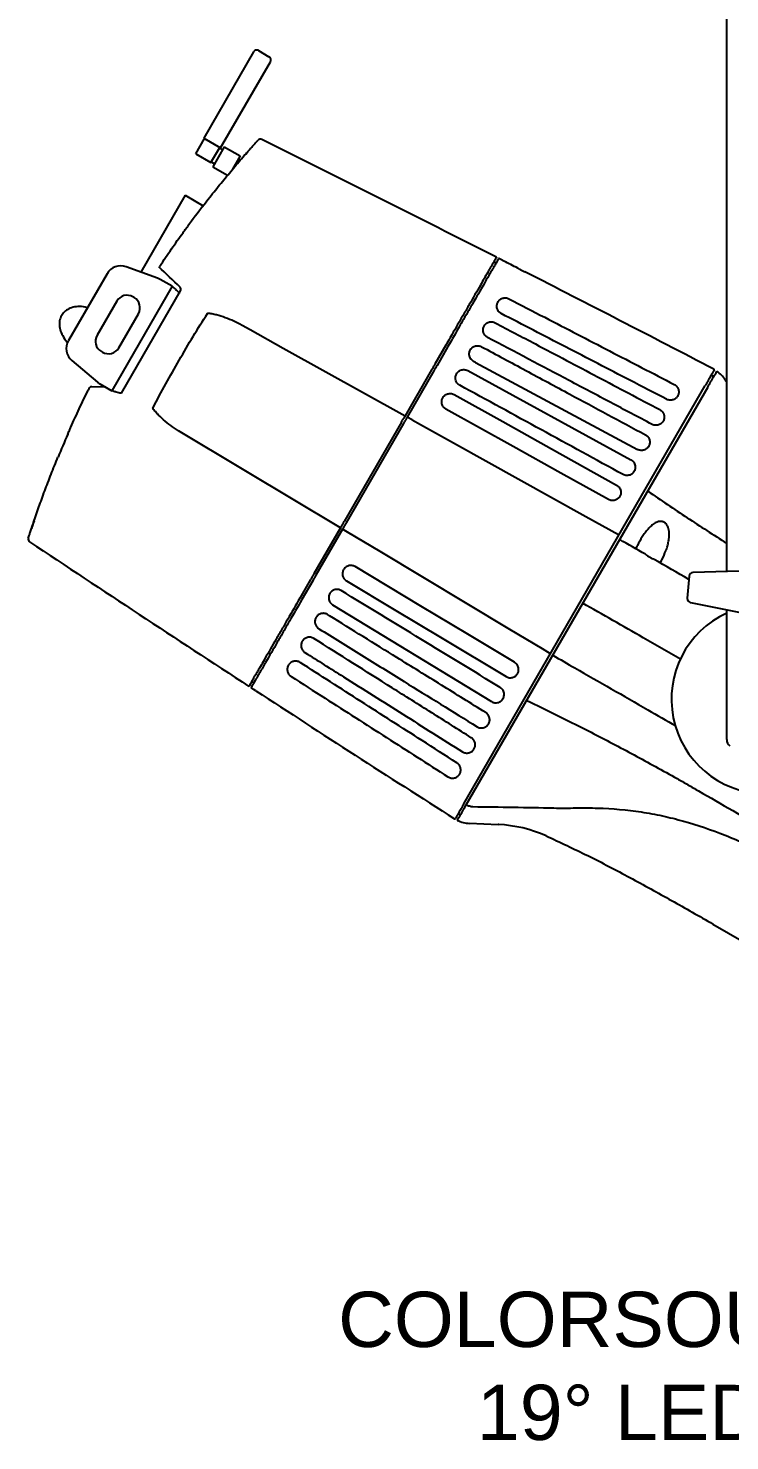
# Model space of a CAD drawing. Extents: x 5 to 346, y -5 to 215.
# Drawn here: x 196.05 to 207.17, y 159.48 to 181.85 of the extents above; entities that cross this region are included whole.
import ezdxf
from ezdxf.enums import TextEntityAlignment as Align

# ---------------------------------------------------------------- set-up
doc = ezdxf.new("R2010")
doc.units = 0
doc.header["$LTSCALE"] = 0.5
doc.header["$MEASUREMENT"] = 0
doc.layers.add('OBJECT', color=7, linetype='CONTINUOUS')
doc.layers.add('RISER', color=7, linetype='CONTINUOUS')
doc.styles.add('ARIAL', font='arial.ttf')

# ---------------------------------------------------------------- blocks, each defined once
blk = doc.blocks.new('ColorSource spot VXT-19')
at = {"layer": 'RISER'}
for p, q in [((-0.799, -18.718), (-0.799, -4.55)), ((-8.3, -10.489), (-9.088, -11.852)), ((-8.22, -10.467), (-8.053, -10.563)), ((-8.819, -12.008), (-8.031, -10.644)), ((-9.088, -11.852), (-8.819, -12.008)), ((-9.21, -12.1), (-9.073, -11.861)), ((-8.972, -12.238), (-8.834, -11.999)), ((-8.761, -11.99), (-8.943, -12.305)), ((-8.788, -12.037), (-8.839, -12.008)), ((-8.761, -11.99), (-8.508, -12.136)), ((-9.21, -12.1), (-8.972, -12.238)), ((-8.967, -12.229), (-8.916, -12.259)), ((-8.508, -12.136), (-8.629, -12.346)), ((-8.505, -12.2), (-8.535, -12.183)), ((-8.943, -12.305), (-8.709, -12.44)), ((-9.382, -12.758), (-10.085, -13.975)), ((-9.382, -12.758), (-9.096, -12.923)), ((-4.475, -13.827), (-4.458, -13.837)), ((-10.619, -14), (-11.231, -15.06)), ((-9.819, -14.071), (-10.317, -13.89)), ((-9.588, -14.2), (-9.78, -14.09)), ((-9.588, -14.2), (-10.542, -15.853)), ((-10.388, -15.89), (-9.453, -14.27)), ((-10.466, -14.435), (-10.778, -14.975)), ((-10.191, -14.377), (-10.209, -14.366)), ((-9.558, -14.452), (-9.558, -14.452)), ((-9.558, -14.452), (-9.558, -14.452)), ((-10.434, -15.174), (-10.122, -14.634)), ((-5.252, -15.134), (-5.424, -15.432)), ((-5.218, -15.154), (-5.39, -15.452)), ((-11.176, -15.377), (-10.77, -15.718)), ((-10.709, -15.232), (-10.691, -15.243)), ((-4.78, -15.404), (-4.809, -15.388)), ((-4.78, -15.404), (-2.211, -16.783)), ((-5.475, -15.521), (-5.897, -16.251)), ((-5.441, -15.54), (-5.862, -16.27)), ((-4.903, -15.535), (-2.316, -16.949)), ((-1.044, -15.605), (-1.003, -15.629)), ((-10.639, -15.797), (-10.863, -15.789)), ((-10.734, -15.743), (-10.542, -15.853)), ((-10.309, -15.753), (-10.309, -15.753)), ((-4.957, -22.384), (-1.14, -15.772)), ((-4.926, -22.411), (-1.095, -15.789)), ((-0.822, -15.681), (-0.799, -15.718)), ((-5.923, -16.297), (-5.926, -16.301)), ((-5.889, -16.316), (-5.891, -16.321)), ((-5.783, -16.314), (-5.862, -16.27)), ((-5.955, -16.351), (-6.863, -17.925)), ((-5.92, -16.37), (-6.829, -17.945)), ((-2.316, -16.949), (-2.317, -16.952)), ((-11.819, -18.042), (-11.815, -18.032)), ((-11.776, -17.915), (-11.784, -17.94)), ((-6.921, -18.025), (-7.342, -18.755)), ((-6.887, -18.045), (-7.308, -18.775)), ((-6.892, -17.974), (-6.895, -17.979)), ((-6.81, -18.092), (-6.887, -18.045)), ((-6.858, -17.994), (-6.86, -17.999)), ((-6.86, -17.999), (-6.86, -17.999)), ((-0.137, -18.7), (-1.333, -18.733)), ((-7.394, -18.843), (-7.566, -19.141)), ((-7.36, -18.863), (-7.532, -19.161)), ((-1.394, -18.79), (-1.424, -19.139)), ((-1.376, -19.206), (-1.375, -19.206)), ((-1.374, -19.207), (-0.202, -19.444)), ((-1.374, -19.207), (-1.374, -19.207)), ((-7.096, -19.416), (-7.125, -19.398)), ((-7.044, -19.244), (-4.526, -20.777)), ((-0.799, -21.378), (-0.799, -19.323)), ((-7.825, -19.6), (-7.823, -19.596)), ((-8.309, -20.468), (-8.292, -20.478)), ((-5.054, -22.551), (-5.019, -22.571)), ((-4.877, -22.704), (-4.42, -22.724)), ((-1.017, -24.299), (2.39, -26.266))]:
    blk.add_line(p, q, dxfattribs=at)
at = {"layer": 'RISER', "flags": 128}
for points in [[(-4.331, -13.799), (-4.377, -13.776), (-4.412, -13.758)], [(-8.48, -14.813), (-8.349, -14.886), (-7.826, -15.177), (-5.897, -16.251)], [(-5.12, -15.914), (-4.349, -16.343), (-3.577, -16.772), (-2.544, -17.347)], [(-5.783, -16.314), (-5.652, -16.387), (-5.128, -16.678), (-3.033, -17.844), (-2.515, -18.132)], [(-2.672, -17.577), (-3.429, -17.157), (-4.185, -16.736), (-5.248, -16.144)], [(-6.921, -18.025), (-7.05, -17.948), (-7.564, -17.64), (-9.458, -16.506)], [(-3.592, -20.018), (-3.72, -19.941), (-4.235, -19.633), (-6.292, -18.402), (-6.81, -18.092)], [(-4.16, -20.154), (-4.903, -19.709), (-5.645, -19.265), (-6.689, -18.639)], [(-6.825, -18.866), (-6.067, -19.319), (-5.309, -19.773), (-4.295, -20.38)], [(-8.261, -20.606), (-8.304, -20.578), (-8.337, -20.557)]]:
    blk.add_lwpolyline(points, dxfattribs=at)
at = {"layer": 'RISER'}
for centre, radius, start, end in [((-8.249, -10.518), 0.0591, 60, 150), ((-8.082, -10.614), 0.0591, 330, 60), ((-8.19, -11.919), 0.05, 63.6675, 137.8287), ((-183.338, -365.799), 394.901, 63.06361, 63.66753), ((4.565, -23.473), 17.26, 142.3694, 143.6708), ((-4.464, -13.81), 0.02, 150, 239), ((-183.338, -365.799), 394.901, 63.00866, 63.04472), ((-10.403, -14.125), 0.25, 70, 150), ((-9.905, -14.306), 0.25, 60, 70), ((-199.902, -398.144), 431.24, 62.53367, 62.98106), ((-10.303, -14.529), 0.188, 60, 150), ((-10.285, -14.54), 0.188, 330, 60), ((-10.615, -15.069), 0.188, 150, 240), ((-11.015, -15.185), 0.25, 150, 230), ((-10.597, -15.08), 0.188, 240, 330), ((-1.007, -15.521), 0.01, 330, 62.5015), ((-1.244, -15.95), 0.5, 32.5, 54.4802), ((4.565, -23.473), 17.26, 153.6324, 153.7604), ((-10.865, -15.831), 0.042, 87.8452, 146.3996), ((-10.609, -15.526), 0.25, 230, 240), ((4.565, -23.473), 17.26, 156.3292, 157.6306), ((-11.819, -18.204), 0.05, 162.1713, 236.3325), ((207.076, 310.418), 394.901, 236.33247, 236.93639), ((-0.174, -20.738), 1.5, 114.6243, 61.2034), ((-8.319, -20.486), 0.02, 61, 150), ((207.076, 310.418), 394.901, 236.95528, 237.49848), ((-0.674, -21.378), 0.125, 180, 232.0201), ((-5.108, -22.624), 0.01, 237.4985, 330), ((-4.855, -22.205), 0.5, 244.7476, 267.5), ((-4.511, -24.822), 2.1, 66.0805, 87.5)]:
    blk.add_arc(centre, radius, start, end, dxfattribs=at)
for centre, major_axis, ratio, start_param, end_param in [((-8.313, -16.687), (9.444, -9.256), 0.074162, 1.765044, 1.801071), ((-1.332, -18.795), (-0.0117, 0.0618), 0.988785, 6.131077, 7.583017), ((-1.333, -18.733), (0.00755, 0.00021), 0.069473, 1.562842, 1.768966), ((-1.362, -19.145), (0.0222, 0.0589), 0.988785, 1.841761, 3.2937), ((-1.374, -19.206), (0.0074, -0.0015), 0.069473, 4.51422, 4.720343)]:
    blk.add_ellipse(centre, major_axis=major_axis, ratio=ratio, start_param=start_param, end_param=end_param, dxfattribs=at)
for points, knots in [([(-8.401, -12.081), (-8.393, -12.071), (-8.385, -12.062), (-8.37, -12.045), (-8.364, -12.038), (-8.352, -12.025), (-8.348, -12.02), (-8.341, -12.012), (-8.338, -12.009), (-8.337, -12.007)], [0, 0, 0, 0, 0.25, 0.25, 0.5, 0.5, 0.75, 0.75, 1, 1, 1, 1]), ([(-8.348, -12.02), (-8.343, -12.015), (-8.333, -12.003), (-8.331, -12.002), (-8.331, -12.001)], [0, 0, 0, 0, 0.440244, 1, 1, 1, 1]), ([(-8.337, -12.007), (-8.321, -11.989), (-8.306, -11.973), (-8.279, -11.943), (-8.268, -11.93), (-8.239, -11.898), (-8.227, -11.886), (-8.227, -11.886)], [0, 0, 0, 0, 0.25, 0.25, 0.5, 0.5, 1, 1, 1, 1]), ([(-9.105, -12.935), (-9.044, -12.856), (-8.984, -12.779), (-8.894, -12.667), (-8.864, -12.63), (-8.805, -12.556), (-8.775, -12.52), (-8.687, -12.414), (-8.629, -12.345), (-8.515, -12.211), (-8.458, -12.145), (-8.401, -12.081)], [0, 0, 0, 0, 0.25, 0.25, 0.375, 0.375, 0.5, 0.5, 0.75, 0.75, 1, 1, 1, 1]), ([(-8.437, -12.121), (-8.433, -12.117), (-8.425, -12.108), (-8.414, -12.095), (-8.407, -12.087), (-8.403, -12.082)], [0, 0, 0, 0, 0.296101, 0.592417, 1, 1, 1, 1]), ([(-9.785, -13.882), (-9.722, -13.787), (-9.659, -13.696), (-9.536, -13.519), (-9.475, -13.433), (-9.415, -13.351)], [0, 0, 0, 0, 0.5, 0.5, 1, 1, 1, 1]), ([(-9.415, -13.351), (-9.404, -13.335), (-9.392, -13.319), (-9.367, -13.284), (-9.354, -13.266), (-9.34, -13.248)], [0, 0, 0, 0, 0.5, 0.5, 1, 1, 1, 1]), ([(-4.448, -13.74), (-4.448, -13.74), (-4.45, -13.744), (-4.458, -13.758), (-4.463, -13.768), (-4.486, -13.806), (-4.506, -13.842), (-4.531, -13.885)], [0, 0, 0, 0, 0.25, 0.25, 0.5, 0.5, 1, 1, 1, 1]), ([(-4.412, -13.758), (-4.412, -13.758), (-4.421, -13.773), (-4.443, -13.812), (-4.452, -13.827), (-4.472, -13.862), (-4.483, -13.882), (-4.496, -13.903)], [0, 0, 0, 0, 0.5, 0.5, 0.75, 0.75, 1, 1, 1, 1]), ([(-4.587, -13.982), (-4.625, -14.047), (-4.662, -14.113), (-4.759, -14.28), (-4.818, -14.383), (-4.909, -14.54), (-4.939, -14.592), (-4.985, -14.672), (-5.001, -14.699), (-5.032, -14.752), (-5.047, -14.779), (-5.125, -14.914), (-5.188, -15.023), (-5.252, -15.134)], [0.124512, 0.124512, 0.124512, 0.124512, 0.2815836, 0.2815836, 0.5210557, 0.5210557, 0.6407918, 0.6407918, 0.7006598, 0.7006598, 0.7605279, 0.7605279, 1, 1, 1, 1]), ([(-4.552, -14), (-4.582, -14.052), (-4.612, -14.105), (-4.704, -14.263), (-4.796, -14.424), (-4.923, -14.643), (-4.988, -14.755), (-5.085, -14.924), (-5.151, -15.038), (-5.218, -15.154)], [0.1237396, 0.1237396, 0.1237396, 0.1237396, 0.25, 0.25, 0.5, 0.625, 0.75, 0.75, 1, 1, 1, 1]), ([(-4.587, -13.982), (-4.579, -13.969), (-4.572, -13.957), (-4.56, -13.935), (-4.554, -13.925), (-4.544, -13.908), (-4.54, -13.901), (-4.536, -13.893), (-4.534, -13.891), (-4.532, -13.887), (-4.531, -13.886), (-4.531, -13.885)], [0, 0, 0, 0, 0.25, 0.25, 0.5, 0.5, 0.75, 0.75, 0.875, 0.875, 1, 1, 1, 1]), ([(-4.496, -13.903), (-4.496, -13.904), (-4.497, -13.905), (-4.499, -13.909), (-4.501, -13.911), (-4.505, -13.919), (-4.509, -13.926), (-4.519, -13.943), (-4.524, -13.953), (-4.537, -13.975), (-4.544, -13.987), (-4.552, -14)], [0, 0, 0, 0, 0.125, 0.125, 0.25, 0.25, 0.5, 0.5, 0.75, 0.75, 1, 1, 1, 1]), ([(-4.11, -13.912), (-4.11, -13.912), (-4.109, -13.913), (-4.106, -13.914), (-4.104, -13.915), (-4.098, -13.918), (-4.095, -13.92), (-4.087, -13.924), (-4.082, -13.927), (-4.071, -13.932), (-4.066, -13.935), (-4.053, -13.942), (-4.047, -13.945), (-4.033, -13.952), (-4.026, -13.956), (-4.011, -13.963), (-4.004, -13.967), (-3.996, -13.971)], [0, 0, 0, 0, 0.125, 0.125, 0.25, 0.25, 0.375, 0.375, 0.5, 0.5, 0.625, 0.625, 0.75, 0.75, 0.875, 0.875, 1, 1, 1, 1]), ([(-9.588, -14.2), (-9.572, -14.214), (-9.543, -14.239), (-9.508, -14.271), (-9.485, -14.296), (-9.477, -14.309), (-9.479, -14.314), (-9.479, -14.315)], [0, 0, 0, 0, 0.2550227, 0.4736379, 0.6922438, 0.9108497, 1, 1, 1, 1]), ([(-9.453, -14.27), (-9.448, -14.261), (-9.446, -14.251), (-9.449, -14.23), (-9.455, -14.22), (-9.463, -14.213)], [0, 0, 0, 0, 0.5, 0.5, 1, 1, 1, 1]), ([(-10.93, -14.539), (-10.942, -14.535), (-10.991, -14.52), (-11.078, -14.517), (-11.18, -14.533), (-11.262, -14.573), (-11.323, -14.631), (-11.364, -14.704), (-11.38, -14.792), (-11.366, -14.888), (-11.322, -14.986), (-11.279, -15.056), (-11.247, -15.09), (-11.243, -15.094)], [0, 0, 0, 0, 0.03882, 0.166493, 0.274372, 0.369384, 0.45677, 0.540746, 0.636242, 0.737616, 0.850783, 0.980435, 1, 1, 1, 1]), ([(-4.371, -14.632), (-4.379, -14.627), (-4.387, -14.622), (-4.401, -14.61), (-4.407, -14.604), (-4.419, -14.59), (-4.423, -14.582), (-4.431, -14.566), (-4.435, -14.558), (-4.439, -14.542), (-4.441, -14.533), (-4.442, -14.516), (-4.442, -14.508), (-4.44, -14.492), (-4.438, -14.484), (-4.434, -14.468), (-4.431, -14.461), (-4.423, -14.446), (-4.419, -14.439), (-4.409, -14.427), (-4.403, -14.421), (-4.391, -14.41), (-4.384, -14.405), (-4.37, -14.396), (-4.362, -14.393), (-4.346, -14.387), (-4.337, -14.385), (-4.32, -14.382), (-4.311, -14.382), (-4.293, -14.383), (-4.284, -14.385), (-4.266, -14.389), (-4.257, -14.393), (-4.249, -14.397)], [0, 0, 0, 0, 0.0625, 0.0625, 0.125, 0.125, 0.1875, 0.1875, 0.25, 0.25, 0.3125, 0.3125, 0.375, 0.375, 0.4375, 0.4375, 0.5, 0.5, 0.5625, 0.5625, 0.625, 0.625, 0.6875, 0.6875, 0.75, 0.75, 0.8125, 0.8125, 0.875, 0.875, 0.9375, 0.9375, 1, 1, 1, 1]), ([(-4.249, -14.397), (-4.06, -14.495), (-3.871, -14.593), (-3.682, -14.691), (-3.34, -14.868), (-2.998, -15.046), (-2.656, -15.223), (-2.314, -15.4), (-1.971, -15.577), (-1.629, -15.755)], [0, 0, 0, 0, 0.01623497, 0.01623497, 0.01623497, 0.045601, 0.045601, 0.045601, 0.07496703, 0.07496703, 0.07496703, 0.07496703]), ([(-9.476, -15.367), (-9.402, -15.24), (-9.329, -15.115), (-9.18, -14.869), (-9.104, -14.748), (-9.027, -14.629)], [0, 0, 0, 0, 0.5, 0.5, 1, 1, 1, 1]), ([(-9.027, -14.629), (-9.027, -14.628), (-9.025, -14.627), (-9.023, -14.625), (-9.021, -14.625), (-9.017, -14.624), (-9.014, -14.624), (-9.004, -14.624), (-8.998, -14.625), (-8.98, -14.627), (-8.968, -14.629), (-8.932, -14.636), (-8.909, -14.642), (-8.838, -14.661), (-8.791, -14.675), (-8.654, -14.725), (-8.566, -14.766), (-8.48, -14.813)], [0, 0, 0, 0, 0.007812, 0.007812, 0.015625, 0.015625, 0.03125, 0.03125, 0.0625, 0.0625, 0.125, 0.125, 0.25, 0.25, 0.5, 0.5, 1, 1, 1, 1]), ([(-4.59, -15.01), (-4.598, -15.005), (-4.605, -15), (-4.619, -14.989), (-4.625, -14.983), (-4.637, -14.969), (-4.641, -14.962), (-4.649, -14.946), (-4.653, -14.938), (-4.657, -14.921), (-4.659, -14.913), (-4.66, -14.896), (-4.66, -14.887), (-4.659, -14.871), (-4.657, -14.862), (-4.652, -14.846), (-4.649, -14.839), (-4.641, -14.824), (-4.636, -14.817), (-4.626, -14.804), (-4.62, -14.798), (-4.607, -14.787), (-4.6, -14.782), (-4.586, -14.774), (-4.578, -14.771), (-4.562, -14.765), (-4.553, -14.763), (-4.536, -14.761), (-4.527, -14.761), (-4.509, -14.762), (-4.5, -14.764), (-4.483, -14.769), (-4.475, -14.772), (-4.467, -14.776)], [0, 0, 0, 0, 0.0625, 0.0625, 0.125, 0.125, 0.1875, 0.1875, 0.25, 0.25, 0.3125, 0.3125, 0.375, 0.375, 0.4375, 0.4375, 0.5, 0.5, 0.5625, 0.5625, 0.625, 0.625, 0.6875, 0.6875, 0.75, 0.75, 0.8125, 0.8125, 0.875, 0.875, 0.9375, 0.9375, 1, 1, 1, 1]), ([(-1.751, -15.989), (-1.944, -15.889), (-2.138, -15.788), (-2.332, -15.688), (-2.672, -15.512), (-3.011, -15.336), (-3.351, -15.16), (-3.691, -14.984), (-4.031, -14.808), (-4.371, -14.632)], [0, 0, 0, 0, 0.01662439, 0.01662439, 0.01662439, 0.04579747, 0.04579747, 0.04579747, 0.07497055, 0.07497055, 0.07497055, 0.07497055]), ([(-4.467, -14.776), (-4.255, -14.888), (-4.042, -15.001), (-3.83, -15.113), (-3.501, -15.286), (-3.173, -15.459), (-2.844, -15.633), (-2.515, -15.806), (-2.187, -15.98), (-1.858, -16.153)], [0, 0, 0, 0, 0.0183078, 0.0183078, 0.0183078, 0.04663299, 0.04663299, 0.04663299, 0.07495818, 0.07495818, 0.07495818, 0.07495818]), ([(-4.825, -15.377), (-4.839, -15.368), (-4.85, -15.355), (-4.863, -15.334), (-4.867, -15.327), (-4.873, -15.311), (-4.875, -15.304), (-4.878, -15.287), (-4.879, -15.279), (-4.879, -15.263), (-4.878, -15.255), (-4.875, -15.239), (-4.872, -15.231), (-4.866, -15.215), (-4.863, -15.208), (-4.854, -15.194), (-4.849, -15.188), (-4.838, -15.176), (-4.832, -15.171), (-4.812, -15.156), (-4.797, -15.149), (-4.773, -15.142), (-4.765, -15.141), (-4.749, -15.14), (-4.74, -15.14), (-4.724, -15.142), (-4.716, -15.144), (-4.7, -15.148), (-4.692, -15.152), (-4.685, -15.156)], [0, 0, 0, 0, 0.125, 0.125, 0.1875, 0.1875, 0.25, 0.25, 0.3125, 0.3125, 0.375, 0.375, 0.4375, 0.4375, 0.5, 0.5, 0.5625, 0.5625, 0.625, 0.625, 0.75, 0.75, 0.8125, 0.8125, 0.875, 0.875, 0.9375, 0.9375, 1, 1, 1, 1]), ([(-4.685, -15.156), (-4.451, -15.281), (-4.218, -15.406), (-3.984, -15.532), (-3.751, -15.657), (-3.518, -15.783), (-3.284, -15.908), (-2.885, -16.122), (-2.486, -16.337), (-2.087, -16.551)], [0, 0, 0, 0, 0.02020564, 0.02020564, 0.02020564, 0.04041128, 0.04041128, 0.04041128, 0.07495551, 0.07495551, 0.07495551, 0.07495551]), ([(-1.981, -16.386), (-2.2, -16.271), (-2.419, -16.155), (-2.637, -16.04), (-2.856, -15.924), (-3.075, -15.809), (-3.294, -15.693), (-3.726, -15.465), (-4.158, -15.237), (-4.59, -15.01)], [0, 0, 0, 0, 0.0188587, 0.0188587, 0.0188587, 0.0377174, 0.0377174, 0.0377174, 0.07496385, 0.07496385, 0.07496385, 0.07496385]), ([(-9.891, -16.124), (-9.826, -15.998), (-9.759, -15.872), (-9.62, -15.62), (-9.549, -15.494), (-9.476, -15.367)], [0, 0, 0, 0, 0.5, 0.5, 1, 1, 1, 1]), ([(-5.424, -15.432), (-5.433, -15.448), (-5.442, -15.463), (-5.459, -15.493), (-5.468, -15.507), (-5.475, -15.521)], [0, 0, 0, 0, 0.5, 0.5, 1, 1, 1, 1]), ([(-5.029, -15.766), (-5.041, -15.759), (-5.052, -15.751), (-5.07, -15.732), (-5.078, -15.721), (-5.09, -15.697), (-5.094, -15.685), (-5.097, -15.665), (-5.097, -15.658), (-5.097, -15.645), (-5.097, -15.638), (-5.096, -15.632)], [0, 0, 0, 0, 0.25, 0.25, 0.5, 0.5, 0.75, 0.75, 0.875, 0.875, 1, 1, 1, 1]), ([(-5.093, -15.617), (-5.091, -15.607), (-5.087, -15.598), (-5.078, -15.581), (-5.072, -15.572), (-5.059, -15.557), (-5.052, -15.551), (-5.036, -15.539), (-5.027, -15.534), (-5.009, -15.526), (-4.999, -15.523), (-4.98, -15.519), (-4.97, -15.518), (-4.95, -15.519), (-4.94, -15.521), (-4.921, -15.526), (-4.911, -15.53), (-4.903, -15.535)], [0, 0, 0, 0, 0.125, 0.125, 0.25, 0.25, 0.375, 0.375, 0.5, 0.5, 0.625, 0.625, 0.75, 0.75, 0.875, 0.875, 1, 1, 1, 1]), ([(-0.998, -15.526), (-0.998, -15.526), (-1.008, -15.542), (-1.031, -15.583), (-1.041, -15.6), (-1.062, -15.637), (-1.074, -15.658), (-1.087, -15.681)], [0, 0, 0, 0, 0.5, 0.5, 0.75, 0.75, 1, 1, 1, 1]), ([(-1.042, -15.696), (-1.016, -15.652), (-0.994, -15.613), (-0.962, -15.559), (-0.953, -15.543), (-0.953, -15.543)], [0, 0, 0, 0, 0.5, 0.5, 1, 1, 1, 1]), ([(-11.192, -16.428), (-11.15, -16.334), (-11.106, -16.239), (-11.015, -16.044), (-10.967, -15.944), (-10.917, -15.842)], [0, 0, 0, 0, 0.5, 0.5, 1, 1, 1, 1]), ([(-10.388, -15.89), (-10.392, -15.892), (-10.4, -15.896), (-10.432, -15.89), (-10.473, -15.877), (-10.512, -15.864), (-10.535, -15.856), (-10.542, -15.853)], [0, 0, 0, 0, 0.255023, 0.473638, 0.692244, 0.91085, 1, 1, 1, 1]), ([(-1.629, -15.755), (-1.621, -15.759), (-1.613, -15.764), (-1.599, -15.776), (-1.593, -15.783), (-1.581, -15.797), (-1.576, -15.804), (-1.569, -15.82), (-1.565, -15.828), (-1.561, -15.844), (-1.559, -15.853), (-1.558, -15.869), (-1.558, -15.877), (-1.56, -15.902), (-1.565, -15.917), (-1.58, -15.946), (-1.589, -15.959), (-1.608, -15.976), (-1.615, -15.981), (-1.629, -15.989), (-1.637, -15.993), (-1.653, -15.999), (-1.662, -16.001), (-1.679, -16.004), (-1.688, -16.004), (-1.707, -16.003), (-1.716, -16.002), (-1.734, -15.997), (-1.742, -15.994), (-1.751, -15.989)], [0, 0, 0, 0, 0.0625, 0.0625, 0.125, 0.125, 0.1875, 0.1875, 0.25, 0.25, 0.3125, 0.3125, 0.375, 0.375, 0.5, 0.5, 0.625, 0.625, 0.6875, 0.6875, 0.75, 0.75, 0.8125, 0.8125, 0.875, 0.875, 0.9375, 0.9375, 1, 1, 1, 1]), ([(-1.087, -15.681), (-1.089, -15.683), (-1.091, -15.686), (-1.096, -15.696), (-1.1, -15.703), (-1.109, -15.718), (-1.114, -15.727), (-1.123, -15.743), (-1.126, -15.748), (-1.133, -15.76), (-1.136, -15.766), (-1.14, -15.772)], [0, 0, 0, 0, 0.25, 0.25, 0.5, 0.5, 0.75, 0.75, 0.875, 0.875, 1, 1, 1, 1]), ([(-1.095, -15.789), (-1.094, -15.786), (-1.092, -15.783), (-1.088, -15.777), (-1.087, -15.774), (-1.082, -15.765), (-1.078, -15.76), (-1.069, -15.744), (-1.064, -15.735), (-1.055, -15.719), (-1.051, -15.712), (-1.047, -15.705), (-1.045, -15.703), (-1.044, -15.7), (-1.043, -15.699), (-1.042, -15.698), (-1.042, -15.697), (-1.042, -15.696)], [0, 0, 0, 0, 0.0625, 0.0625, 0.125, 0.125, 0.25, 0.25, 0.5, 0.5, 0.75, 0.75, 0.875, 0.875, 0.9375, 0.9375, 1, 1, 1, 1]), ([(-5.248, -16.144), (-5.257, -16.14), (-5.264, -16.134), (-5.278, -16.123), (-5.284, -16.116), (-5.295, -16.102), (-5.299, -16.094), (-5.307, -16.078), (-5.31, -16.07), (-5.314, -16.054), (-5.316, -16.045), (-5.316, -16.028), (-5.316, -16.02), (-5.314, -16.003), (-5.312, -15.995), (-5.307, -15.98), (-5.304, -15.972), (-5.296, -15.958), (-5.291, -15.951), (-5.281, -15.938), (-5.275, -15.932), (-5.262, -15.922), (-5.255, -15.917), (-5.24, -15.909), (-5.232, -15.906), (-5.216, -15.901), (-5.207, -15.899), (-5.19, -15.897), (-5.181, -15.897), (-5.163, -15.898), (-5.154, -15.9), (-5.137, -15.906), (-5.128, -15.909), (-5.12, -15.914)], [0, 0, 0, 0, 0.0625, 0.0625, 0.125, 0.125, 0.1875, 0.1875, 0.25, 0.25, 0.3125, 0.3125, 0.375, 0.375, 0.4375, 0.4375, 0.5, 0.5, 0.5625, 0.5625, 0.625, 0.625, 0.6875, 0.6875, 0.75, 0.75, 0.8125, 0.8125, 0.875, 0.875, 0.9375, 0.9375, 1, 1, 1, 1]), ([(-9.458, -16.506), (-9.542, -16.456), (-9.621, -16.4), (-9.733, -16.306), (-9.769, -16.273), (-9.82, -16.221), (-9.837, -16.203), (-9.861, -16.175), (-9.869, -16.166), (-9.88, -16.152), (-9.884, -16.147), (-9.888, -16.139), (-9.89, -16.136), (-9.891, -16.132), (-9.891, -16.13), (-9.892, -16.127), (-9.892, -16.126), (-9.891, -16.124)], [0, 0, 0, 0, 0.5, 0.5, 0.75, 0.75, 0.875, 0.875, 0.9375, 0.9375, 0.96875, 0.96875, 0.984375, 0.984375, 0.992188, 0.992188, 1, 1, 1, 1]), ([(-5.955, -16.351), (-5.951, -16.344), (-5.947, -16.338), (-5.94, -16.326), (-5.937, -16.32), (-5.929, -16.307), (-5.926, -16.302), (-5.926, -16.301)], [0, 0, 0, 0, 0.25, 0.25, 0.5, 0.5, 1, 1, 1, 1]), ([(-5.897, -16.251), (-5.9, -16.257), (-5.904, -16.263), (-5.91, -16.274), (-5.913, -16.279), (-5.92, -16.291), (-5.923, -16.296), (-5.923, -16.297)], [0, 0, 0, 0, 0.25, 0.25, 0.5, 0.5, 1, 1, 1, 1]), ([(-5.891, -16.321), (-5.892, -16.321), (-5.895, -16.326), (-5.902, -16.34), (-5.905, -16.345), (-5.912, -16.357), (-5.916, -16.363), (-5.92, -16.37)], [0, 0, 0, 0, 0.5, 0.5, 0.75, 0.75, 1, 1, 1, 1]), ([(-5.862, -16.27), (-5.866, -16.276), (-5.869, -16.282), (-5.876, -16.293), (-5.879, -16.298), (-5.883, -16.307), (-5.885, -16.31), (-5.888, -16.314), (-5.888, -16.316), (-5.889, -16.316)], [0, 0, 0, 0, 0.25, 0.25, 0.5, 0.5, 0.75, 0.75, 1, 1, 1, 1]), ([(-1.858, -16.153), (-1.85, -16.157), (-1.843, -16.162), (-1.829, -16.173), (-1.823, -16.18), (-1.811, -16.194), (-1.807, -16.201), (-1.799, -16.216), (-1.795, -16.224), (-1.791, -16.241), (-1.789, -16.249), (-1.788, -16.266), (-1.788, -16.274), (-1.789, -16.291), (-1.791, -16.299), (-1.795, -16.315), (-1.799, -16.322), (-1.806, -16.337), (-1.811, -16.344), (-1.821, -16.357), (-1.827, -16.363), (-1.839, -16.374), (-1.846, -16.379), (-1.861, -16.388), (-1.869, -16.392), (-1.886, -16.397), (-1.894, -16.399), (-1.912, -16.401), (-1.921, -16.402), (-1.939, -16.4), (-1.947, -16.399), (-1.965, -16.394), (-1.973, -16.39), (-1.981, -16.386)], [0, 0, 0, 0, 0.0625, 0.0625, 0.125, 0.125, 0.1875, 0.1875, 0.25, 0.25, 0.3125, 0.3125, 0.375, 0.375, 0.4375, 0.4375, 0.5, 0.5, 0.5625, 0.5625, 0.625, 0.625, 0.6875, 0.6875, 0.75, 0.75, 0.8125, 0.8125, 0.875, 0.875, 0.9375, 0.9375, 1, 1, 1, 1]), ([(-11.243, -16.544), (-11.234, -16.523), (-11.225, -16.503), (-11.208, -16.464), (-11.2, -16.445), (-11.192, -16.428)], [0, 0, 0, 0, 0.5, 0.5, 1, 1, 1, 1]), ([(-2.087, -16.551), (-2.079, -16.555), (-2.072, -16.56), (-2.059, -16.571), (-2.052, -16.577), (-2.041, -16.591), (-2.037, -16.598), (-2.029, -16.613), (-2.025, -16.621), (-2.018, -16.646), (-2.016, -16.663), (-2.019, -16.688), (-2.021, -16.697), (-2.025, -16.713), (-2.029, -16.721), (-2.037, -16.736), (-2.041, -16.743), (-2.052, -16.756), (-2.058, -16.762), (-2.071, -16.774), (-2.079, -16.778), (-2.094, -16.787), (-2.102, -16.79), (-2.118, -16.795), (-2.127, -16.797), (-2.144, -16.799), (-2.153, -16.799), (-2.17, -16.797), (-2.179, -16.796), (-2.195, -16.791), (-2.204, -16.787), (-2.211, -16.783)], [0, 0, 0, 0, 0.0625, 0.0625, 0.125, 0.125, 0.1875, 0.1875, 0.25, 0.25, 0.375, 0.375, 0.4375, 0.4375, 0.5, 0.5, 0.5625, 0.5625, 0.625, 0.625, 0.6875, 0.6875, 0.75, 0.75, 0.8125, 0.8125, 0.875, 0.875, 0.9375, 0.9375, 1, 1, 1, 1]), ([(-11.785, -17.941), (-11.757, -17.86), (-11.729, -17.778), (-11.67, -17.611), (-11.639, -17.527), (-11.591, -17.397), (-11.574, -17.354), (-11.54, -17.266), (-11.523, -17.221), (-11.471, -17.087), (-11.434, -16.997), (-11.397, -16.905)], [0, 0, 0, 0, 0.25, 0.25, 0.5, 0.5, 0.625, 0.625, 0.75, 0.75, 1, 1, 1, 1]), ([(-2.316, -16.949), (-2.306, -16.955), (-2.297, -16.961), (-2.284, -16.973), (-2.28, -16.977), (-2.273, -16.986), (-2.27, -16.99), (-2.261, -17.004), (-2.256, -17.015), (-2.25, -17.036), (-2.248, -17.047), (-2.247, -17.069), (-2.248, -17.081), (-2.251, -17.097), (-2.253, -17.102), (-2.256, -17.113), (-2.258, -17.118), (-2.266, -17.133), (-2.272, -17.143), (-2.287, -17.159), (-2.295, -17.167), (-2.304, -17.173)], [0, 0, 0, 0, 0.125, 0.125, 0.1875, 0.1875, 0.25, 0.25, 0.375, 0.375, 0.5, 0.5, 0.625, 0.625, 0.6875, 0.6875, 0.75, 0.75, 0.875, 0.875, 1, 1, 1, 1]), ([(-2.319, -17.182), (-2.328, -17.187), (-2.338, -17.19), (-2.359, -17.195), (-2.37, -17.196), (-2.391, -17.196), (-2.402, -17.195), (-2.422, -17.189), (-2.432, -17.185), (-2.442, -17.18)], [0, 0, 0, 0, 0.25, 0.25, 0.5, 0.5, 0.75, 0.75, 1, 1, 1, 1]), ([(-2.544, -17.347), (-2.536, -17.351), (-2.529, -17.357), (-2.515, -17.368), (-2.509, -17.375), (-2.493, -17.396), (-2.485, -17.412), (-2.478, -17.437), (-2.477, -17.445), (-2.476, -17.462), (-2.476, -17.47), (-2.478, -17.486), (-2.48, -17.494), (-2.485, -17.51), (-2.488, -17.517), (-2.496, -17.532), (-2.5, -17.539), (-2.511, -17.552), (-2.517, -17.557), (-2.529, -17.568), (-2.537, -17.573), (-2.551, -17.581), (-2.559, -17.585), (-2.576, -17.59), (-2.585, -17.592), (-2.602, -17.594), (-2.611, -17.594), (-2.629, -17.593), (-2.638, -17.591), (-2.656, -17.586), (-2.664, -17.582), (-2.672, -17.577)], [0, 0, 0, 0, 0.0625, 0.0625, 0.125, 0.125, 0.25, 0.25, 0.3125, 0.3125, 0.375, 0.375, 0.4375, 0.4375, 0.5, 0.5, 0.5625, 0.5625, 0.625, 0.625, 0.6875, 0.6875, 0.75, 0.75, 0.8125, 0.8125, 0.875, 0.875, 0.9375, 0.9375, 1, 1, 1, 1]), ([(-2.049, -17.444), (-1.842, -17.585), (-1.43, -17.865), (-1.009, -18.135), (-0.799, -18.269)], [0, 0, 0, 0, 0.3694576, 0.734903, 0.734903, 0.734903, 0.734903]), ([(-11.784, -17.939), (-11.783, -17.935), (-11.78, -17.926), (-11.774, -17.909), (-11.77, -17.896), (-11.767, -17.89)], [0, 0, 0, 0, 0.305471, 0.652725, 1, 1, 1, 1]), ([(-11.764, -17.881), (-11.763, -17.878), (-11.762, -17.875), (-11.76, -17.869), (-11.759, -17.865), (-11.757, -17.861)], [0, 0, 0, 0, 0.5, 0.5, 1, 1, 1, 1]), ([(-11.867, -18.189), (-11.867, -18.189), (-11.861, -18.173), (-11.848, -18.132), (-11.843, -18.115), (-11.83, -18.077), (-11.823, -18.056), (-11.816, -18.033)], [0, 0, 0, 0, 0.5, 0.5, 0.75, 0.75, 1, 1, 1, 1]), ([(-11.78, -17.928), (-11.785, -17.942), (-11.799, -17.983), (-11.81, -18.016), (-11.817, -18.038), (-11.819, -18.043), (-11.819, -18.042), (-11.819, -18.042)], [0, 0, 0, 0, 0.113406, 0.334396, 0.556217, 0.778415, 1, 1, 1, 1]), ([(-11.786, -17.946), (-11.787, -17.948), (-11.793, -17.964), (-11.801, -17.988), (-11.81, -18.015), (-11.815, -18.031), (-11.816, -18.035), (-11.817, -18.036)], [0, 0, 0, 0, 0.030721, 0.29662, 0.575624, 0.876359, 1, 1, 1, 1]), ([(-11.816, -18.033), (-11.815, -18.031), (-11.814, -18.028), (-11.81, -18.017), (-11.808, -18.011), (-11.803, -17.995), (-11.8, -17.985), (-11.793, -17.965), (-11.789, -17.953), (-11.785, -17.941)], [0, 0, 0, 0, 0.25, 0.25, 0.5, 0.5, 0.75, 0.75, 1, 1, 1, 1]), ([(-6.895, -17.979), (-6.895, -17.979), (-6.895, -17.98), (-6.898, -17.985), (-6.9, -17.988), (-6.907, -18), (-6.914, -18.012), (-6.921, -18.025)], [0, 0, 0, 0, 0.25, 0.25, 0.5, 0.5, 1, 1, 1, 1]), ([(-6.892, -17.974), (-6.892, -17.974), (-6.891, -17.972), (-6.888, -17.967), (-6.886, -17.964), (-6.878, -17.951), (-6.871, -17.938), (-6.863, -17.925)], [0, 0, 0, 0, 0.25, 0.25, 0.5, 0.5, 1, 1, 1, 1]), ([(-6.86, -17.999), (-6.861, -18), (-6.861, -18.001), (-6.864, -18.005), (-6.866, -18.009), (-6.871, -18.017), (-6.874, -18.022), (-6.88, -18.033), (-6.883, -18.039), (-6.887, -18.045)], [0, 0, 0, 0, 0.25, 0.25, 0.5, 0.5, 0.75, 0.75, 1, 1, 1, 1]), ([(-6.829, -17.945), (-6.837, -17.959), (-6.844, -17.971), (-6.852, -17.984), (-6.854, -17.988), (-6.857, -17.993), (-6.857, -17.994), (-6.858, -17.994)], [0, 0, 0, 0, 0.5, 0.5, 0.75, 0.75, 1, 1, 1, 1]), ([(-1.851, -18.58), (-1.842, -18.564), (-1.834, -18.547), (-1.825, -18.53), (-1.802, -18.483), (-1.781, -18.435), (-1.754, -18.362), (-1.745, -18.338), (-1.731, -18.288), (-1.725, -18.263), (-1.715, -18.212), (-1.711, -18.186), (-1.709, -18.147), (-1.709, -18.134), (-1.709, -18.107), (-1.71, -18.094), (-1.713, -18.068), (-1.716, -18.054), (-1.723, -18.028), (-1.727, -18.015), (-1.736, -17.997), (-1.739, -17.991), (-1.746, -17.979), (-1.75, -17.973), (-1.759, -17.962), (-1.764, -17.957), (-1.774, -17.948), (-1.78, -17.944), (-1.791, -17.936), (-1.798, -17.933), (-1.81, -17.928), (-1.817, -17.926), (-1.836, -17.923), (-1.849, -17.922), (-1.874, -17.925), (-1.887, -17.928), (-1.91, -17.937), (-1.921, -17.942), (-1.954, -17.96), (-1.974, -17.975), (-2.011, -18.008), (-2.029, -18.026), (-2.062, -18.064), (-2.078, -18.083), (-2.108, -18.125), (-2.123, -18.146), (-2.165, -18.211), (-2.191, -18.256), (-2.215, -18.303), (-2.225, -18.32), (-2.233, -18.337), (-2.242, -18.355)], [-0.044728, -0.044728, -0.044728, -0.044728, 0, 0, 0, 0.125, 0.125, 0.1875, 0.1875, 0.25, 0.25, 0.3125, 0.3125, 0.34375, 0.34375, 0.375, 0.375, 0.40625, 0.40625, 0.4375, 0.4375, 0.453125, 0.453125, 0.46875, 0.46875, 0.484375, 0.484375, 0.5, 0.5, 0.515625, 0.515625, 0.53125, 0.53125, 0.5625, 0.5625, 0.59375, 0.59375, 0.625, 0.625, 0.6875, 0.6875, 0.75, 0.75, 0.8125, 0.8125, 0.875, 0.875, 1, 1, 1, 1.04565, 1.04565, 1.04565, 1.04565]), ([(-2.087, -18.444), (-2.076, -18.451), (-2.064, -18.459), (-2.047, -18.472), (-2.041, -18.476), (-2.029, -18.483), (-2.023, -18.487), (-2.005, -18.498), (-1.992, -18.504), (-1.969, -18.514), (-1.958, -18.519), (-1.949, -18.524)], [0, 0, 0, 0, 0.25, 0.25, 0.375, 0.375, 0.5, 0.5, 0.75, 0.75, 1, 1, 1, 1]), ([(-7.342, -18.755), (-7.35, -18.768), (-7.358, -18.782), (-7.375, -18.812), (-7.384, -18.827), (-7.394, -18.843)], [0, 0, 0, 0, 0.5, 0.5, 1, 1, 1, 1]), ([(-7.308, -18.775), (-7.316, -18.788), (-7.324, -18.803), (-7.342, -18.832), (-7.351, -18.848), (-7.36, -18.863)], [0, 0, 0, 0, 0.5, 0.5, 1, 1, 1, 1]), ([(-6.689, -18.639), (-6.697, -18.635), (-6.705, -18.631), (-6.722, -18.625), (-6.731, -18.623), (-6.749, -18.621), (-6.758, -18.62), (-6.775, -18.622), (-6.784, -18.623), (-6.801, -18.628), (-6.809, -18.631), (-6.824, -18.639), (-6.831, -18.643), (-6.844, -18.653), (-6.85, -18.659), (-6.861, -18.671), (-6.866, -18.678), (-6.874, -18.692), (-6.878, -18.699), (-6.883, -18.715), (-6.886, -18.723), (-6.888, -18.739), (-6.889, -18.747), (-6.889, -18.764), (-6.888, -18.773), (-6.884, -18.789), (-6.881, -18.798), (-6.874, -18.814), (-6.87, -18.822), (-6.859, -18.836), (-6.853, -18.843), (-6.84, -18.856), (-6.833, -18.861), (-6.825, -18.866)], [0, 0, 0, 0, 0.0625, 0.0625, 0.125, 0.125, 0.1875, 0.1875, 0.25, 0.25, 0.3125, 0.3125, 0.375, 0.375, 0.4375, 0.4375, 0.5, 0.5, 0.5625, 0.5625, 0.625, 0.625, 0.6875, 0.6875, 0.75, 0.75, 0.8125, 0.8125, 0.875, 0.875, 0.9375, 0.9375, 1, 1, 1, 1]), ([(-6.907, -19.019), (-6.919, -19.011), (-6.931, -19.006), (-6.957, -19), (-6.971, -18.999), (-6.997, -19.001), (-7.01, -19.003), (-7.028, -19.011), (-7.034, -19.013), (-7.046, -19.02), (-7.051, -19.024), (-7.057, -19.028)], [0, 0, 0, 0, 0.25, 0.25, 0.5, 0.5, 0.75, 0.75, 0.875, 0.875, 1, 1, 1, 1]), ([(-7.566, -19.141), (-7.63, -19.252), (-7.693, -19.361), (-7.771, -19.496), (-7.786, -19.523), (-7.817, -19.577), (-7.832, -19.603), (-7.879, -19.683), (-7.909, -19.736), (-7.999, -19.892), (-8.059, -19.995), (-8.155, -20.163), (-8.193, -20.228), (-8.231, -20.294)], [0.124512, 0.124512, 0.124512, 0.124512, 0.3639842, 0.3639842, 0.4238522, 0.4238522, 0.4837202, 0.4837202, 0.6034563, 0.6034563, 0.8429284, 0.8429284, 1, 1, 1, 1]), ([(-7.532, -19.161), (-7.599, -19.277), (-7.664, -19.391), (-7.762, -19.56), (-7.826, -19.672), (-7.953, -19.891), (-8.046, -20.052), (-8.137, -20.21), (-8.167, -20.263), (-8.198, -20.315)], [0.1237396, 0.1237396, 0.1237396, 0.1237396, 0.3737396, 0.3737396, 0.4987396, 0.6237396, 0.8737396, 0.8737396, 1, 1, 1, 1]), ([(-7.068, -19.038), (-7.075, -19.045), (-7.081, -19.052), (-7.092, -19.069), (-7.096, -19.078), (-7.103, -19.097), (-7.105, -19.106), (-7.107, -19.126), (-7.107, -19.136), (-7.105, -19.156), (-7.103, -19.166), (-7.096, -19.185), (-7.092, -19.194), (-7.081, -19.211), (-7.075, -19.218), (-7.06, -19.232), (-7.052, -19.238), (-7.044, -19.244)], [0, 0, 0, 0, 0.125, 0.125, 0.25, 0.25, 0.375, 0.375, 0.5, 0.5, 0.625, 0.625, 0.75, 0.75, 0.875, 0.875, 1, 1, 1, 1]), ([(-1.529, -20.104), (-1.726, -19.991), (-2.246, -19.694), (-2.762, -19.4), (-3.082, -19.218)], [0, 0, 0, 0, 0.3803097, 1, 1, 1, 1]), ([(-1.376, -19.206), (-1.376, -19.206), (-1.375, -19.206), (-1.374, -19.207), (-1.374, -19.207)], [0, 0, 0, 0, 0.25112, 1, 1, 1, 1]), ([(-7.141, -19.389), (-7.157, -19.383), (-7.173, -19.379), (-7.198, -19.378), (-7.206, -19.379), (-7.222, -19.381), (-7.23, -19.383), (-7.246, -19.389), (-7.253, -19.392), (-7.268, -19.4), (-7.274, -19.405), (-7.287, -19.416), (-7.292, -19.422), (-7.302, -19.435), (-7.307, -19.442), (-7.314, -19.456), (-7.318, -19.464), (-7.322, -19.479), (-7.324, -19.487), (-7.327, -19.512), (-7.326, -19.528), (-7.319, -19.552), (-7.316, -19.56), (-7.309, -19.575), (-7.305, -19.582), (-7.295, -19.595), (-7.289, -19.601), (-7.277, -19.612), (-7.27, -19.617), (-7.263, -19.622)], [0, 0, 0, 0, 0.125, 0.125, 0.1875, 0.1875, 0.25, 0.25, 0.3125, 0.3125, 0.375, 0.375, 0.4375, 0.4375, 0.5, 0.5, 0.5625, 0.5625, 0.625, 0.625, 0.75, 0.75, 0.8125, 0.8125, 0.875, 0.875, 0.9375, 0.9375, 1, 1, 1, 1]), ([(-4.617, -20.95), (-4.852, -20.805), (-5.087, -20.66), (-5.321, -20.514), (-5.556, -20.369), (-5.791, -20.224), (-6.026, -20.078), (-6.382, -19.858), (-6.739, -19.637), (-7.096, -19.416)], [0, 0, 0, 0, 0.02105019, 0.02105019, 0.02105019, 0.04210039, 0.04210039, 0.04210039, 0.07410209, 0.07410209, 0.07410209, 0.07410209]), ([(-7.263, -19.622), (-7.038, -19.761), (-6.813, -19.901), (-6.587, -20.04), (-6.362, -20.18), (-6.137, -20.319), (-5.912, -20.459), (-5.526, -20.697), (-5.141, -20.936), (-4.756, -21.174)], [0, 0, 0, 0, 0.02020564, 0.02020564, 0.02020564, 0.04041128, 0.04041128, 0.04041128, 0.07495551, 0.07495551, 0.07495551, 0.07495551]), ([(-7.343, -19.777), (-7.35, -19.772), (-7.358, -19.768), (-7.375, -19.762), (-7.384, -19.76), (-7.401, -19.757), (-7.41, -19.757), (-7.427, -19.757), (-7.436, -19.759), (-7.453, -19.763), (-7.461, -19.766), (-7.476, -19.773), (-7.484, -19.777), (-7.497, -19.787), (-7.503, -19.793), (-7.515, -19.805), (-7.52, -19.812), (-7.529, -19.826), (-7.533, -19.833), (-7.539, -19.849), (-7.541, -19.857), (-7.544, -19.873), (-7.545, -19.882), (-7.544, -19.899), (-7.544, -19.907), (-7.54, -19.924), (-7.537, -19.932), (-7.531, -19.948), (-7.526, -19.956), (-7.516, -19.971), (-7.511, -19.977), (-7.498, -19.99), (-7.491, -19.995), (-7.483, -20)], [0, 0, 0, 0, 0.0625, 0.0625, 0.125, 0.125, 0.1875, 0.1875, 0.25, 0.25, 0.3125, 0.3125, 0.375, 0.375, 0.4375, 0.4375, 0.5, 0.5, 0.5625, 0.5625, 0.625, 0.625, 0.6875, 0.6875, 0.75, 0.75, 0.8125, 0.8125, 0.875, 0.875, 0.9375, 0.9375, 1, 1, 1, 1]), ([(-4.846, -21.348), (-5.055, -21.216), (-5.265, -21.085), (-5.474, -20.953), (-5.683, -20.821), (-5.893, -20.689), (-6.102, -20.558), (-6.516, -20.297), (-6.929, -20.037), (-7.343, -19.777)], [0, 0, 0, 0, 0.0188587, 0.0188587, 0.0188587, 0.0377174, 0.0377174, 0.0377174, 0.07496385, 0.07496385, 0.07496385, 0.07496385]), ([(-7.483, -20), (-7.28, -20.128), (-7.076, -20.256), (-6.873, -20.384), (-6.559, -20.582), (-6.244, -20.78), (-5.93, -20.978), (-5.615, -21.175), (-5.301, -21.373), (-4.986, -21.571)], [0, 0, 0, 0, 0.0183078, 0.0183078, 0.0183078, 0.04663299, 0.04663299, 0.04663299, 0.07495818, 0.07495818, 0.07495818, 0.07495818]), ([(-3.555, -20.042), (-3.439, -20.109), (-3.131, -20.286), (-2.629, -20.573), (-2.095, -20.878), (-1.754, -21.074), (-1.606, -21.16)], [0.0006946, 0.0006946, 0.0006946, 0.0006946, 0.1814893, 0.4772838, 0.7732851, 1, 1, 1, 1]), ([(-8.287, -20.391), (-8.286, -20.389), (-8.284, -20.385), (-8.278, -20.374), (-8.273, -20.367), (-8.264, -20.351), (-8.258, -20.341), (-8.249, -20.324), (-8.245, -20.319), (-8.238, -20.307), (-8.235, -20.3), (-8.231, -20.294)], [0, 0, 0, 0, 0.25, 0.25, 0.5, 0.5, 0.75, 0.75, 0.875, 0.875, 1, 1, 1, 1]), ([(-8.198, -20.315), (-8.205, -20.328), (-8.212, -20.34), (-8.225, -20.362), (-8.231, -20.372), (-8.24, -20.389), (-8.244, -20.396), (-8.25, -20.406), (-8.253, -20.41), (-8.254, -20.412)], [0, 0, 0, 0, 0.25, 0.25, 0.5, 0.5, 0.75, 0.75, 1, 1, 1, 1]), ([(-7.56, -20.156), (-7.568, -20.151), (-7.576, -20.147), (-7.594, -20.14), (-7.603, -20.138), (-7.62, -20.135), (-7.629, -20.135), (-7.647, -20.136), (-7.656, -20.137), (-7.672, -20.142), (-7.68, -20.144), (-7.696, -20.152), (-7.703, -20.156), (-7.716, -20.166), (-7.722, -20.171), (-7.733, -20.183), (-7.738, -20.189), (-7.747, -20.203), (-7.751, -20.21), (-7.757, -20.225), (-7.759, -20.233), (-7.762, -20.249), (-7.763, -20.258), (-7.763, -20.274), (-7.763, -20.283), (-7.76, -20.3), (-7.757, -20.308), (-7.751, -20.324), (-7.747, -20.332), (-7.737, -20.347), (-7.731, -20.355), (-7.718, -20.368), (-7.71, -20.373), (-7.702, -20.378)], [0, 0, 0, 0, 0.0625, 0.0625, 0.125, 0.125, 0.1875, 0.1875, 0.25, 0.25, 0.3125, 0.3125, 0.375, 0.375, 0.4375, 0.4375, 0.5, 0.5, 0.5625, 0.5625, 0.625, 0.625, 0.6875, 0.6875, 0.75, 0.75, 0.8125, 0.8125, 0.875, 0.875, 0.9375, 0.9375, 1, 1, 1, 1]), ([(-5.075, -21.746), (-5.258, -21.628), (-5.442, -21.511), (-5.626, -21.393), (-5.948, -21.187), (-6.271, -20.981), (-6.593, -20.775), (-6.915, -20.569), (-7.238, -20.362), (-7.56, -20.156)], [0, 0, 0, 0, 0.01662439, 0.01662439, 0.01662439, 0.04579747, 0.04579747, 0.04579747, 0.07497055, 0.07497055, 0.07497055, 0.07497055]), ([(-4.295, -20.38), (-4.287, -20.385), (-4.279, -20.389), (-4.262, -20.395), (-4.253, -20.397), (-4.227, -20.4), (-4.209, -20.399), (-4.185, -20.392), (-4.177, -20.389), (-4.162, -20.382), (-4.155, -20.377), (-4.142, -20.368), (-4.136, -20.362), (-4.125, -20.35), (-4.12, -20.343), (-4.111, -20.329), (-4.107, -20.322), (-4.102, -20.307), (-4.099, -20.299), (-4.096, -20.282), (-4.096, -20.274), (-4.096, -20.257), (-4.097, -20.248), (-4.1, -20.231), (-4.103, -20.222), (-4.11, -20.206), (-4.115, -20.198), (-4.125, -20.183), (-4.131, -20.177), (-4.145, -20.164), (-4.152, -20.159), (-4.16, -20.154)], [0, 0, 0, 0, 0.0625, 0.0625, 0.125, 0.125, 0.25, 0.25, 0.3125, 0.3125, 0.375, 0.375, 0.4375, 0.4375, 0.5, 0.5, 0.5625, 0.5625, 0.625, 0.625, 0.6875, 0.6875, 0.75, 0.75, 0.8125, 0.8125, 0.875, 0.875, 0.9375, 0.9375, 1, 1, 1, 1]), ([(-8.287, -20.391), (-8.299, -20.412), (-8.311, -20.431), (-8.331, -20.466), (-8.34, -20.482), (-8.362, -20.52), (-8.37, -20.535), (-8.37, -20.535)], [0, 0, 0, 0, 0.25, 0.25, 0.5, 0.5, 1, 1, 1, 1]), ([(-8.254, -20.412), (-8.278, -20.454), (-8.299, -20.491), (-8.329, -20.542), (-8.337, -20.557), (-8.337, -20.557)], [0, 0, 0, 0, 0.5, 0.5, 1, 1, 1, 1]), ([(-7.702, -20.378), (-7.523, -20.493), (-7.344, -20.608), (-7.164, -20.723), (-6.84, -20.93), (-6.515, -21.138), (-6.19, -21.346), (-5.866, -21.553), (-5.541, -21.761), (-5.217, -21.968)], [0, 0, 0, 0, 0.01623497, 0.01623497, 0.01623497, 0.045601, 0.045601, 0.045601, 0.07496703, 0.07496703, 0.07496703, 0.07496703]), ([(-4.326, -20.658), (-4.326, -20.647), (-4.328, -20.637), (-4.334, -20.616), (-4.338, -20.606), (-4.349, -20.588), (-4.356, -20.58), (-4.371, -20.564), (-4.379, -20.558), (-4.389, -20.552)], [0, 0, 0, 0, 0.25, 0.25, 0.5, 0.5, 0.75, 0.75, 1, 1, 1, 1]), ([(-4.526, -20.777), (-4.516, -20.783), (-4.506, -20.787), (-4.489, -20.792), (-4.484, -20.793), (-4.473, -20.795), (-4.467, -20.796), (-4.451, -20.796), (-4.439, -20.795), (-4.417, -20.79), (-4.407, -20.787), (-4.387, -20.776), (-4.378, -20.77), (-4.365, -20.759), (-4.361, -20.755), (-4.354, -20.746), (-4.351, -20.742), (-4.341, -20.728), (-4.336, -20.718), (-4.329, -20.697), (-4.327, -20.686), (-4.326, -20.675)], [0, 0, 0, 0, 0.125, 0.125, 0.1875, 0.1875, 0.25, 0.25, 0.375, 0.375, 0.5, 0.5, 0.625, 0.625, 0.6875, 0.6875, 0.75, 0.75, 0.875, 0.875, 1, 1, 1, 1]), ([(-3.97, -20.757), (-3.743, -20.865), (-3.515, -20.976), (-3.061, -21.204), (-2.834, -21.32), (-2.38, -21.559), (-2.153, -21.682), (-1.812, -21.869), (-1.698, -21.933), (-1.528, -22.028), (-1.471, -22.06), (-1.357, -22.126), (-1.301, -22.159), (-1.245, -22.191)], [0, 0, 0, 0, 0.25, 0.25, 0.5, 0.5, 0.75, 0.75, 0.875, 0.875, 0.9375, 0.9375, 1, 1, 1, 1]), ([(-4.756, -21.174), (-4.748, -21.179), (-4.741, -21.182), (-4.724, -21.189), (-4.716, -21.191), (-4.699, -21.193), (-4.69, -21.194), (-4.673, -21.193), (-4.664, -21.192), (-4.64, -21.186), (-4.624, -21.179), (-4.603, -21.164), (-4.597, -21.159), (-4.585, -21.146), (-4.58, -21.14), (-4.571, -21.125), (-4.567, -21.117), (-4.561, -21.102), (-4.558, -21.093), (-4.555, -21.076), (-4.555, -21.068), (-4.555, -21.05), (-4.556, -21.042), (-4.56, -21.025), (-4.563, -21.016), (-4.57, -21.001), (-4.574, -20.993), (-4.584, -20.979), (-4.59, -20.972), (-4.603, -20.96), (-4.61, -20.955), (-4.617, -20.95)], [0, 0, 0, 0, 0.0625, 0.0625, 0.125, 0.125, 0.1875, 0.1875, 0.25, 0.25, 0.375, 0.375, 0.4375, 0.4375, 0.5, 0.5, 0.5625, 0.5625, 0.625, 0.625, 0.6875, 0.6875, 0.75, 0.75, 0.8125, 0.8125, 0.875, 0.875, 0.9375, 0.9375, 1, 1, 1, 1]), ([(-4.986, -21.571), (-4.979, -21.576), (-4.971, -21.58), (-4.954, -21.586), (-4.945, -21.589), (-4.928, -21.591), (-4.919, -21.592), (-4.902, -21.591), (-4.893, -21.59), (-4.877, -21.586), (-4.869, -21.583), (-4.853, -21.576), (-4.846, -21.572), (-4.833, -21.562), (-4.826, -21.557), (-4.815, -21.545), (-4.81, -21.538), (-4.801, -21.524), (-4.797, -21.517), (-4.791, -21.501), (-4.788, -21.493), (-4.785, -21.477), (-4.784, -21.468), (-4.784, -21.451), (-4.785, -21.443), (-4.789, -21.425), (-4.791, -21.417), (-4.798, -21.401), (-4.802, -21.393), (-4.812, -21.378), (-4.818, -21.371), (-4.831, -21.359), (-4.838, -21.353), (-4.846, -21.348)], [0, 0, 0, 0, 0.0625, 0.0625, 0.125, 0.125, 0.1875, 0.1875, 0.25, 0.25, 0.3125, 0.3125, 0.375, 0.375, 0.4375, 0.4375, 0.5, 0.5, 0.5625, 0.5625, 0.625, 0.625, 0.6875, 0.6875, 0.75, 0.75, 0.8125, 0.8125, 0.875, 0.875, 0.9375, 0.9375, 1, 1, 1, 1]), ([(-5.217, -21.968), (-5.209, -21.973), (-5.201, -21.978), (-5.183, -21.984), (-5.174, -21.986), (-5.157, -21.989), (-5.148, -21.989), (-5.13, -21.989), (-5.122, -21.987), (-5.105, -21.983), (-5.097, -21.98), (-5.082, -21.973), (-5.075, -21.969), (-5.055, -21.955), (-5.044, -21.943), (-5.026, -21.916), (-5.02, -21.901), (-5.015, -21.877), (-5.014, -21.868), (-5.014, -21.851), (-5.014, -21.843), (-5.017, -21.826), (-5.02, -21.817), (-5.026, -21.801), (-5.03, -21.793), (-5.04, -21.777), (-5.046, -21.77), (-5.059, -21.757), (-5.067, -21.751), (-5.075, -21.746)], [0, 0, 0, 0, 0.0625, 0.0625, 0.125, 0.125, 0.1875, 0.1875, 0.25, 0.25, 0.3125, 0.3125, 0.375, 0.375, 0.5, 0.5, 0.625, 0.625, 0.6875, 0.6875, 0.75, 0.75, 0.8125, 0.8125, 0.875, 0.875, 0.9375, 0.9375, 1, 1, 1, 1]), ([(-1.245, -22.191), (-1.063, -22.294), (-0.883, -22.399), (-0.522, -22.607), (-0.341, -22.711), (-0.161, -22.815)], [0, 0, 0, 0, 0.5, 0.5, 1, 1, 1, 1]), ([(-5.01, -22.475), (-5.023, -22.497), (-5.035, -22.518), (-5.057, -22.556), (-5.066, -22.572), (-5.09, -22.613), (-5.099, -22.629), (-5.099, -22.629)], [0, 0, 0, 0, 0.25, 0.25, 0.5, 0.5, 1, 1, 1, 1]), ([(-5.068, -22.657), (-5.068, -22.657), (-5.066, -22.653), (-5.057, -22.638), (-5.051, -22.628), (-5.028, -22.587), (-5.006, -22.548), (-4.98, -22.504)], [0, 0, 0, 0, 0.25, 0.25, 0.5, 0.5, 1, 1, 1, 1]), ([(-4.957, -22.384), (-4.965, -22.396), (-4.971, -22.407), (-4.983, -22.428), (-4.988, -22.437), (-4.997, -22.453), (-5.001, -22.459), (-5.005, -22.467), (-5.007, -22.469), (-5.009, -22.472), (-5.009, -22.474), (-5.01, -22.475)], [0, 0, 0, 0, 0.25, 0.25, 0.5, 0.5, 0.75, 0.75, 0.875, 0.875, 1, 1, 1, 1]), ([(-4.98, -22.504), (-4.979, -22.503), (-4.979, -22.502), (-4.978, -22.501), (-4.978, -22.5), (-4.976, -22.498), (-4.975, -22.495), (-4.97, -22.488), (-4.967, -22.481), (-4.957, -22.465), (-4.952, -22.456), (-4.943, -22.44), (-4.94, -22.435), (-4.935, -22.426), (-4.933, -22.423), (-4.93, -22.417), (-4.928, -22.414), (-4.926, -22.411)], [0, 0, 0, 0, 0.0625, 0.0625, 0.125, 0.125, 0.25, 0.25, 0.5, 0.5, 0.75, 0.75, 0.875, 0.875, 0.9375, 0.9375, 1, 1, 1, 1]), ([(-4.926, -22.411), (-4.918, -22.415), (-4.91, -22.418), (-4.893, -22.425), (-4.884, -22.427), (-4.857, -22.435), (-4.839, -22.438), (-4.82, -22.44)], [0, 0, 0, 0, 0.25, 0.25, 0.5, 0.5, 1, 1, 1, 1]), ([(-4.82, -22.44), (-4.609, -22.442), (-4.396, -22.445), (-3.968, -22.452), (-3.754, -22.456), (-3.539, -22.461)], [0, 0, 0, 0, 0.5, 0.5, 1, 1, 1, 1]), ([(-3.539, -22.461), (-3.48, -22.462), (-3.421, -22.463), (-3.304, -22.462), (-3.246, -22.461), (-3.071, -22.459), (-2.956, -22.46), (-2.61, -22.469), (-2.381, -22.489), (-2.041, -22.541), (-1.928, -22.562), (-1.761, -22.598), (-1.706, -22.611), (-1.596, -22.639), (-1.542, -22.653), (-1.262, -22.732), (-1.041, -22.807), (-0.824, -22.892)], [0, 0, 0, 0, 0.0625, 0.0625, 0.125, 0.125, 0.25, 0.25, 0.5, 0.5, 0.625, 0.625, 0.6875, 0.6875, 0.75, 0.75, 1, 1, 1, 1]), ([(-3.66, -22.903), (-3.439, -23.006), (-2.991, -23.213), (-2.331, -23.562), (-1.671, -23.924), (-1.235, -24.174), (-1.017, -24.299)], [0, 0, 0, 0, 0.244379, 0.495795, 0.747748, 1, 1, 1, 1]), ([(-0.825, -22.892), (-0.593, -22.984), (-0.367, -23.086), (-0.032, -23.25), (0.078, -23.307), (0.297, -23.425), (0.406, -23.486), (0.513, -23.548)], [0, 0, 0, 0, 0.5, 0.5, 0.75, 0.75, 1, 1, 1, 1])]:
    blk.add_open_spline(points, degree=3, knots=knots, dxfattribs=at)
for points in [[(-8.457, -12.144), (-8.455, -12.142), (-8.454, -12.141), (-8.452, -12.139)], [(-8.452, -12.139), (-8.451, -12.138), (-8.45, -12.137), (-8.449, -12.135)], [(-8.449, -12.135), (-8.448, -12.134), (-8.447, -12.133), (-8.447, -12.132)], [(-8.447, -12.132), (-8.444, -12.13), (-8.443, -12.128), (-8.441, -12.126)], [(-8.441, -12.126), (-8.44, -12.125), (-8.44, -12.125), (-8.439, -12.124)], [(-8.439, -12.124), (-8.439, -12.124), (-8.438, -12.123), (-8.438, -12.123)], [(-8.438, -12.123), (-8.437, -12.122), (-8.437, -12.121), (-8.437, -12.121)], [(-4.809, -15.388), (-4.815, -15.385), (-4.82, -15.381), (-4.825, -15.377)], [(-5.39, -15.452), (-5.408, -15.483), (-5.425, -15.513), (-5.441, -15.54)], [(-5.096, -15.632), (-5.095, -15.627), (-5.094, -15.622), (-5.093, -15.617)], [(-2.442, -17.18), (-3.304, -16.709), (-4.167, -16.237), (-5.029, -15.766)], [(-2.304, -17.173), (-2.309, -17.176), (-2.314, -17.179), (-2.319, -17.182)], [(-11.767, -17.888), (-11.767, -17.887), (-11.766, -17.887), (-11.766, -17.886)], [(-11.767, -17.89), (-11.767, -17.89), (-11.767, -17.889), (-11.767, -17.888)], [(-11.766, -17.886), (-11.766, -17.885), (-11.765, -17.884), (-11.765, -17.883)], [(-11.765, -17.883), (-11.765, -17.883), (-11.765, -17.882), (-11.764, -17.881)], [(-2.087, -18.444), (-2.223, -18.366), (-2.358, -18.288), (-2.494, -18.209)], [(-1.398, -18.842), (-1.582, -18.736), (-1.766, -18.63), (-1.949, -18.524)], [(-7.057, -19.028), (-7.061, -19.031), (-7.064, -19.034), (-7.068, -19.038)], [(-4.389, -20.552), (-5.228, -20.041), (-6.067, -19.53), (-6.907, -19.019)], [(-7.125, -19.398), (-7.13, -19.395), (-7.136, -19.392), (-7.141, -19.389)], [(-4.326, -20.675), (-4.325, -20.669), (-4.325, -20.663), (-4.326, -20.658)], [(-4.411, -22.723), (-4.417, -22.724), (-4.42, -22.724), (-4.42, -22.724)]]:
    blk.add_open_spline(points, degree=3, dxfattribs=at)
at = {"layer": 'RISER', "color": 1, "insert": (1.023, -30.122), "char_height": 0.875, "width": 20.15864, "attachment_point": 2, "style": 'ARIAL'}
blk.add_mtext('COLORSOURCE SPOT VXT', dxfattribs=at)
at = {"layer": 'RISER', "color": 1, "style": 'ARIAL'}
blk.add_attdef('DEGREE', text='', height=0.875, dxfattribs=at).set_placement((1.023, -32.47), align=Align.CENTER)

msp = doc.modelspace()

# ---------------------------------------------------------------- block references
at = {"layer": 'OBJECT'}
msp.add_blockref('ColorSource spot VXT-19', (207.918, 191.966), dxfattribs=at).add_auto_attribs({'DEGREE': '19° LED LUMINAIRE'})

doc.saveas('drawing.dxf')
